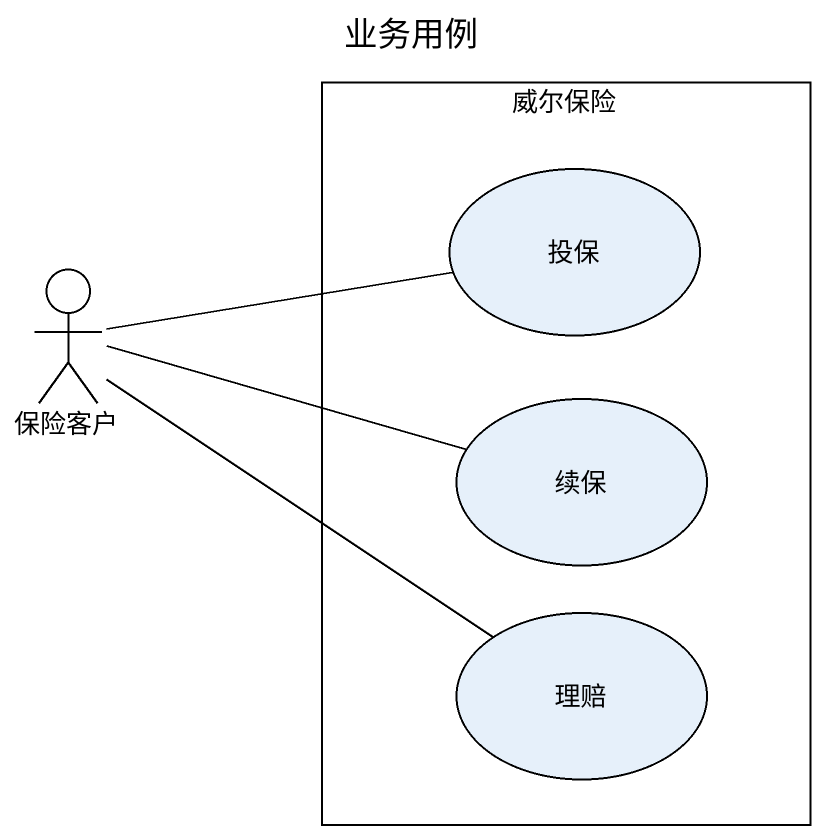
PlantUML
@startuml
title 业务用例
rectangle 威尔保险 {
  usecase 投保
  usecase 续保
  usecase 理赔
}
actor 保险客户
保险客户 -right- 投保
保险客户 -right- 续保
保险客户 -- 理赔
@enduml
